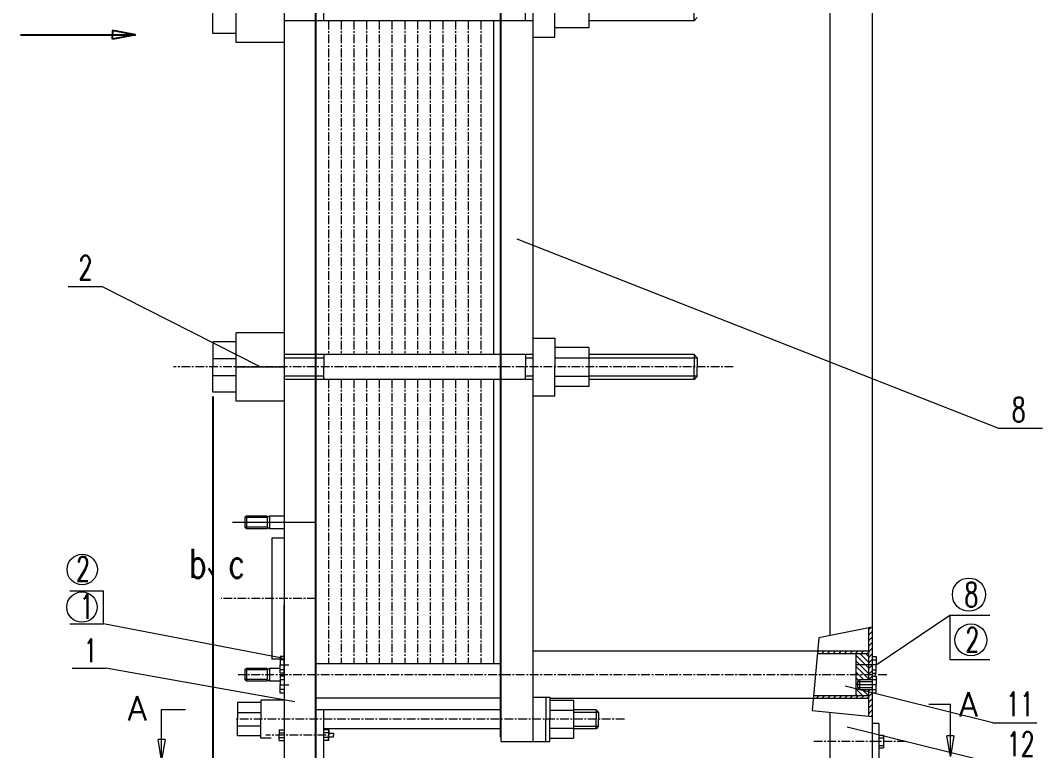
# Model space of a CAD drawing. Header units: millimetres. Extents: x -394 to 6212, y -2458 to 809.
# Drawn here: x 4770.4 to 4917.1, y -2233.3 to -2128.4 of the extents above; entities that cross this region are included whole.
import ezdxf

# ---------------------------------------------------------------- set-up
doc = ezdxf.new("R2010")
doc.units = ezdxf.units.MM
doc.linetypes.add('CENTER', pattern=[2, 1.25, -0.25, 0.25, -0.25])
doc.layers.get('0').update_dxf_attribs({"lineweight": 18})
doc.layers.add('1', color=1, linetype='Continuous', lineweight=18, true_color=0xff0000)
doc.layers.add('2', color=2, linetype='Continuous', lineweight=18, true_color=0xffff00)
doc.layers.add('LAYER1', color=1, linetype='Continuous', lineweight=25)
doc.layers.add('LAYER2', color=2, linetype='Continuous', lineweight=25)
doc.styles.add('HZ', font='txt.shx', dxfattribs={"width": 0.67, "bigfont": 'hztxt.shx'})
doc.styles.get("Standard").update_dxf_attribs({"font": 'txt.shx', "bigfont": 'gbcbig.shx'})
doc.styles.add('STYLE1', font='txt.shx', dxfattribs={"width": 0.67, "bigfont": 'hztxt.shx'})
doc.styles.add('ZH', font='txt.shx', dxfattribs={"width": 0.75, "bigfont": 'hztxt.shx'})
pattern_1 = [(45, (5941.75236, -2741.39533), (-0.40305087, 0.40305087), [])]

# ---------------------------------------------------------------- blocks, each defined once
blk = doc.blocks.new('_CLOSED')
at = {"color": 0, "linetype": 'ByBlock', "lineweight": -2}
for p, q in [((-1, 0.166667), (0, 0)), ((-1, 0.166667), (-1, -0.166667)), ((0, 0), (-1, -0.166667)), ((0, 0), (-1, 0))]:
    blk.add_line(p, q, dxfattribs=at)

msp = doc.modelspace()

# ---------------------------------------------------------------- hatches: boundary and pattern name
at = {"layer": '2'}
h = msp.add_hatch(dxfattribs=at)
h.set_pattern_fill('ANSI31', color=256, scale=4.56, style=0)
h.set_pattern_definition(pattern_1)
h.paths.add_polyline_path([(4892.67314, -2215.53463), (4892.12594, -2215.64393), (4892.12594, -2220.94733), (4892.67314, -2220.94733)])
h.paths.add_polyline_path([(4892.67314, -2220.94733), (4892.12594, -2220.94733), (4892.12594, -2222.39145), (4892.67314, -2222.39145)])
h.paths.add_polyline_path([(4892.67314, -2222.39145), (4892.12594, -2222.39145), (4892.12594, -2223.08159), (4892.67314, -2223.08159)])
h.paths.add_polyline_path([(4892.67314, -2224.50431), (4892.12594, -2224.50431), (4892.12594, -2228.33079), (4892.67314, -2228.38491)])
h = msp.add_hatch(dxfattribs=at)
h.set_pattern_fill('ANSI31', color=256, scale=4.56, style=0)
h.set_pattern_definition(pattern_1)
h.paths.add_polyline_path([(4892.12594, -2219.38185), (4892.12594, -2219.01705), (4884.82792, -2219.01705), (4884.7941, -2219.38185)])
h.paths.add_polyline_path([(4892.12594, -2225.79519), (4892.12594, -2225.43039), (4884.23399, -2225.42363), (4884.20017, -2225.7884)])
h = msp.add_hatch(dxfattribs=at)
h.set_pattern_fill('ANSI31', color=256, scale=4.56, angle=90, style=0)
h.set_pattern_definition([(135, (5941.75236, -2741.39533), (-0.40305087, -0.40305087), [])])
h.paths.add_polyline_path([(4892.12594, -2219.38185), (4890.30194, -2219.38185), (4890.30194, -2220.94733), (4892.12594, -2220.94733)])
h.paths.add_polyline_path([(4892.12594, -2220.94733), (4890.30194, -2220.94733), (4890.30194, -2222.39145), (4892.12594, -2222.39145)])
h.paths.add_polyline_path([(4892.12594, -2222.39145), (4890.30194, -2222.39145), (4890.30194, -2223.83557), (4890.55502, -2223.83557), (4890.55502, -2223.35519), (4890.82862, -2223.08159), (4892.12594, -2223.08159)])
h.paths.add_polyline_path([(4892.12594, -2224.50431), (4890.82862, -2224.50431), (4890.55502, -2224.23071), (4890.55502, -2223.83557), (4890.30194, -2223.83557), (4890.30194, -2225.42883), (4892.12594, -2225.43039)])

# ---------------------------------------------------------------- linework, layer by layer
at = {"color": 3, "linetype": 'CENTER'}
for p, q in [((4814.58593, -2128.40931), (4814.58593, -2176.3816)), ((4816.40993, -2128.40931), (4816.40993, -2176.3816)), ((4818.23393, -2128.40931), (4818.23393, -2176.3816)), ((4820.05793, -2128.40931), (4820.05793, -2176.3816)), ((4821.88193, -2128.40931), (4821.88193, -2176.3816)), ((4823.70593, -2128.40931), (4823.70593, -2176.3816)), ((4825.52993, -2128.40931), (4825.52993, -2176.3816)), ((4827.35393, -2128.40931), (4827.35393, -2176.3816)), ((4829.17793, -2128.40931), (4829.17793, -2176.3816)), ((4831.00193, -2128.40931), (4831.00193, -2176.3816)), ((4832.82593, -2128.40931), (4832.82593, -2176.3816)), ((4834.64993, -2128.40931), (4834.64993, -2176.3816)), ((4836.47393, -2128.40931), (4836.47393, -2176.3816)), ((4872.72039, -2178.15945), (4792.33079, -2178.15945)), ((4814.58593, -2179.93731), (4814.58593, -2220.79545)), ((4816.40993, -2179.93731), (4816.40993, -2220.79545)), ((4818.23393, -2179.93731), (4818.23393, -2220.79545)), ((4820.05793, -2179.93731), (4820.05793, -2220.79545)), ((4821.88193, -2179.93731), (4821.88193, -2220.79545)), ((4823.70593, -2179.93731), (4823.70593, -2220.79545)), ((4825.52993, -2179.93731), (4825.52993, -2220.79545)), ((4827.35393, -2179.93731), (4827.35393, -2220.79545)), ((4829.17793, -2179.93731), (4829.17793, -2220.79545)), ((4831.00193, -2179.93731), (4831.00193, -2220.79545)), ((4832.82593, -2179.93731), (4832.82593, -2220.79545)), ((4834.64993, -2179.93731), (4834.64993, -2220.79545)), ((4836.47393, -2179.93731), (4836.47393, -2220.79545)), ((4812.76193, -2211.43605), (4799.1636, -2211.43605)), ((4894.75217, -2222.39145), (4801.62666, -2222.39145)), ((4857.09502, -2228.77545), (4801.26182, -2228.77545)), ((4814.24518, -2231.04405), (4805.59933, -2231.04405)), ((4897.50788, -2231.96745), (4884.20184, -2231.96745))]:
    msp.add_line(p, q, dxfattribs=at)
at = {"layer": '1'}
for p, q in [((4843.91524, -2070.98805), (4843.91524, -2231.95605)), ((4886.56274, -2072.22319), (4886.56274, -2216.7552)), ((4892.67314, -2071.31119), (4892.67314, -2224.50431)), ((4808.20193, -2083.30005), (4808.20193, -2236.51605)), ((4801.35146, -2131.52845), (4801.35146, -2121.73445)), ((4851.94859, -2123.82355), (4851.94859, -2129.43936)), ((4813.9383, -2128.40931), (4813.9383, -2126.63145)), ((4842.85502, -2128.40931), (4842.85502, -2126.63145)), ((4847.09436, -2129.43936), (4847.09436, -2126.63145)), ((4847.09436, -2130.77225), (4847.09436, -2126.63145)), ((4867.11471, -2128.40931), (4867.11471, -2126.63145)), ((4867.5199, -2127.92977), (4867.11471, -2128.40931)), ((4843.91524, -2128.40931), (4808.20193, -2128.40931)), ((4812.76193, -2128.40931), (4812.76193, -2176.3816)), ((4839.35524, -2128.40931), (4839.35524, -2176.3816)), ((4851.94859, -2129.43936), (4847.09436, -2129.43936)), ((4867.11471, -2128.40931), (4851.94859, -2128.40931)), ((4843.91524, -2130.77225), (4847.09436, -2130.77225)), ((4808.20193, -2131.52845), (4801.35146, -2131.52845)), ((4801.35146, -2183.05645), (4801.35146, -2173.26245)), ((4808.20193, -2173.26245), (4801.35146, -2173.26245)), ((4843.91524, -2174.01866), (4847.09436, -2174.01866)), ((4847.09436, -2174.01866), (4847.09436, -2178.15945)), ((4843.91524, -2176.3816), (4808.20193, -2176.3816)), ((4813.9383, -2176.3816), (4813.9383, -2178.15945)), ((4842.85502, -2176.3816), (4842.85502, -2178.15945)), ((4847.09436, -2175.35155), (4847.09436, -2178.15945)), ((4851.94859, -2175.35155), (4847.09436, -2175.35155)), ((4851.94859, -2175.35155), (4851.94859, -2180.96736)), ((4867.11471, -2176.3816), (4851.94859, -2176.3816)), ((4867.5199, -2176.86114), (4867.11471, -2176.3816)), ((4867.11471, -2176.3816), (4867.11471, -2178.15945)), ((4847.09436, -2176.84031), (4851.94859, -2176.84031)), ((4867.5199, -2176.86114), (4867.5199, -2178.15945)), ((4801.35146, -2178.15945), (4808.20193, -2178.15945)), ((4813.9383, -2179.93731), (4813.9383, -2178.15945)), ((4842.85502, -2179.93731), (4842.85502, -2178.15945)), ((4847.09436, -2182.30025), (4847.09436, -2178.15945)), ((4847.09436, -2180.96736), (4847.09436, -2178.15945)), ((4847.09436, -2179.4786), (4851.94859, -2179.4786)), ((4867.11471, -2179.93731), (4867.11471, -2178.15945)), ((4867.5199, -2179.45777), (4867.11471, -2179.93731)), ((4867.5199, -2179.45777), (4867.5199, -2178.15945)), ((4843.91524, -2179.93731), (4808.20193, -2179.93731)), ((4812.76193, -2179.93731), (4812.76193, -2236.51605)), ((4839.35524, -2179.93731), (4839.35524, -2230.1444)), ((4851.94859, -2180.96736), (4847.09436, -2180.96736)), ((4867.11471, -2179.93731), (4851.94859, -2179.93731)), ((4843.91524, -2182.30025), (4847.09436, -2182.30025)), ((4808.20193, -2183.05645), (4801.35146, -2183.05645)), ((4802.80088, -2199.58005), (4802.57288, -2199.80805)), ((4802.57288, -2199.80805), (4802.57288, -2201.17605)), ((4802.80088, -2199.58005), (4802.80088, -2201.40405)), ((4805.7685, -2199.58005), (4802.80088, -2199.58005)), ((4805.76488, -2199.58005), (4805.76488, -2201.40405)), ((4805.7685, -2199.58005), (4805.76488, -2199.58005)), ((4808.20193, -2199.58005), (4806.10633, -2199.58005)), ((4806.10688, -2199.58005), (4806.10688, -2201.40405)), ((4802.57288, -2201.17605), (4802.80088, -2201.40405)), ((4805.7685, -2201.40405), (4802.80088, -2201.40405)), ((4805.7685, -2201.40405), (4805.76488, -2201.40405)), ((4805.7685, -2201.40405), (4805.76488, -2201.40405)), ((4808.20193, -2201.40405), (4806.10633, -2201.40405)), ((4808.20193, -2202.74139), (4806.44193, -2202.74139)), ((4806.44193, -2202.74139), (4806.44193, -2220.13072)), ((4892.12594, -2215.64393), (4892.12594, -2223.08159)), ((4886.56274, -2216.60985), (4886.56274, -2216.7552)), ((4892.12594, -2219.01705), (4843.91524, -2219.01705)), ((4808.20193, -2220.13072), (4806.44193, -2220.13072)), ((4807.64364, -2219.75556), (4807.64364, -2220.95723)), ((4808.20193, -2219.75556), (4808.20193, -2224.5142)), ((4892.12594, -2219.38185), (4884.7941, -2219.38185)), ((4890.30194, -2219.38185), (4890.30194, -2225.42883)), ((4893.23143, -2219.74567), (4893.23143, -2220.94733)), ((4802.80088, -2221.46805), (4802.57288, -2221.69605)), ((4802.57288, -2221.69605), (4802.57288, -2223.06405)), ((4805.7685, -2221.46805), (4802.80088, -2221.46805)), ((4802.80088, -2221.46805), (4802.80088, -2223.29205)), ((4805.7685, -2221.46805), (4805.76488, -2221.46805)), ((4805.76488, -2221.46805), (4805.76488, -2223.29205)), ((4807.64364, -2221.46805), (4806.10633, -2221.46805)), ((4806.10688, -2221.46805), (4806.10688, -2223.29205)), ((4807.64364, -2222.15889), (4807.64364, -2220.95723)), ((4839.35524, -2220.79545), (4812.76193, -2220.79545)), ((4893.23143, -2222.149), (4893.23143, -2220.94733)), ((4802.57288, -2223.06405), (4802.80088, -2223.29205)), ((4805.7685, -2223.29205), (4802.80088, -2223.29205)), ((4805.7685, -2223.29205), (4805.76488, -2223.29205)), ((4805.7685, -2223.29205), (4805.76488, -2223.29205)), ((4807.64364, -2223.29205), (4806.10633, -2223.29205)), ((4807.64364, -2222.60117), (4807.64364, -2223.80284)), ((4890.55502, -2223.35519), (4890.82862, -2223.08159)), ((4893.23143, -2222.59128), (4893.23143, -2223.79295)), ((4807.64364, -2225.00451), (4807.64364, -2223.80284)), ((4808.20193, -2224.5142), (4808.20193, -2225.00451)), ((4890.55502, -2224.23071), (4890.82862, -2224.50431)), ((4892.12594, -2224.50431), (4892.12594, -2228.33079)), ((4892.67314, -2224.50431), (4892.67314, -2236.71933)), ((4893.23143, -2224.99461), (4893.23143, -2223.79295)), ((4801.5382, -2226.37122), (4801.5382, -2228.77545)), ((4804.8926, -2226.37122), (4801.5382, -2226.37122)), ((4808.20193, -2226.03756), (4804.8926, -2226.03756)), ((4804.8926, -2226.03756), (4804.8926, -2228.77545)), ((4808.20193, -2226.03756), (4808.20193, -2231.51335)), ((4839.35524, -2225.74306), (4812.76193, -2225.74306)), ((4843.91524, -2225.58704), (4846.36317, -2225.58704)), ((4843.91524, -2225.58704), (4843.91524, -2231.96387)), ((4845.80137, -2225.58704), (4845.80137, -2228.77545)), ((4846.36317, -2225.58704), (4846.36317, -2228.77545)), ((4892.12594, -2225.79519), (4846.36317, -2225.77186)), ((4846.36317, -2226.03756), (4848.19793, -2226.03756)), ((4848.19793, -2226.03756), (4849.7524, -2226.03756)), ((4849.7524, -2226.03756), (4849.7524, -2231.51335)), ((4892.12594, -2225.43039), (4884.23399, -2225.42363)), ((4801.5382, -2227.8207), (4804.8926, -2227.8207)), ((4812.76193, -2227.39605), (4813.85633, -2227.39605)), ((4823.68708, -2227.40651), (4812.76193, -2227.40651)), ((4813.85633, -2227.39605), (4813.85633, -2231.04405)), ((4839.35524, -2227.40651), (4822.15859, -2227.40651)), ((4846.36317, -2227.49418), (4849.7524, -2227.49418)), ((4853.03279, -2227.40651), (4849.7524, -2227.40651)), ((4853.34479, -2227.77575), (4853.03279, -2227.40651)), ((4853.03279, -2227.40651), (4853.03279, -2228.77545)), ((4853.34479, -2227.77575), (4853.34479, -2228.77545)), ((4886.56274, -2227.78066), (4886.56274, -2236.52745)), ((4801.5382, -2231.17969), (4801.5382, -2228.77545)), ((4804.8926, -2231.51335), (4804.8926, -2228.77545)), ((4804.8926, -2231.51335), (4804.8926, -2228.77545)), ((4845.80137, -2231.96387), (4845.80137, -2228.77545)), ((4846.36317, -2231.96387), (4846.36317, -2228.77545)), ((4853.03279, -2230.1444), (4853.03279, -2228.77545)), ((4853.34479, -2229.77516), (4853.34479, -2228.77545)), ((4893.60543, -2229.36505), (4892.67314, -2229.36505)), ((4893.60543, -2229.36505), (4893.60543, -2235.62493)), ((4801.5382, -2229.7302), (4804.8926, -2229.7302)), ((4807.50658, -2230.27286), (4807.50658, -2231.04405)), ((4807.50658, -2230.27286), (4808.20193, -2230.27286)), ((4807.50658, -2230.70615), (4808.20193, -2230.70615)), ((4808.20193, -2230.1444), (4808.20193, -2236.51605)), ((4839.35524, -2230.1444), (4813.85633, -2230.1444)), ((4814.61707, -2230.27286), (4813.85633, -2230.27286)), ((4814.61707, -2230.70615), (4813.85633, -2230.70615)), ((4814.57663, -2230.27286), (4813.88128, -2230.27286)), ((4814.57663, -2230.70615), (4813.88128, -2230.70615)), ((4814.57663, -2230.27286), (4814.57663, -2231.04405)), ((4814.61707, -2230.27286), (4814.61707, -2231.04405)), ((4814.61707, -2230.76414), (4815.28914, -2230.76414)), ((4815.28914, -2230.76414), (4815.28914, -2231.04405)), ((4839.35524, -2230.1444), (4839.35524, -2231.95605)), ((4846.36317, -2230.05673), (4849.7524, -2230.05673)), ((4853.03279, -2230.1444), (4849.7524, -2230.1444)), ((4853.34479, -2229.77516), (4853.03279, -2230.1444)), ((4804.8926, -2231.17969), (4801.5382, -2231.17969)), ((4806.3468, -2231.51335), (4804.8926, -2231.51335)), ((4807.50658, -2231.81525), (4807.50658, -2231.04405)), ((4807.50658, -2231.38196), (4808.20193, -2231.38196)), ((4807.50658, -2231.81525), (4808.20193, -2231.81525)), ((4813.85633, -2231.04405), (4813.85633, -2235.42165)), ((4814.61707, -2231.38196), (4813.85633, -2231.38196)), ((4814.61707, -2231.81525), (4813.85633, -2231.81525)), ((4814.57663, -2231.38196), (4813.88128, -2231.38196)), ((4814.57663, -2231.81525), (4813.88128, -2231.81525)), ((4814.57663, -2231.81525), (4814.57663, -2231.04405)), ((4814.61707, -2231.81525), (4814.61707, -2231.04405)), ((4814.61707, -2231.32397), (4815.28914, -2231.32397)), ((4815.28914, -2231.32397), (4815.28914, -2231.04405)), ((4839.35524, -2231.95605), (4843.91524, -2231.95605)), ((4839.35524, -2231.95605), (4843.91524, -2231.95605)), ((4843.91524, -2231.96387), (4846.36317, -2231.96387)), ((4846.36317, -2231.51335), (4848.19793, -2231.51335)), ((4848.19793, -2231.51335), (4849.7524, -2231.51335))]:
    msp.add_line(p, q, dxfattribs=at)
at = {"layer": '1', "linetype": 'Continuous'}
for p, q in [((4797.99722, -2130.24751), (4797.99722, -2126.63145)), ((4838.29793, -2128.40931), (4838.29793, -2176.3816)), ((4801.35146, -2130.24751), (4797.99722, -2130.24751)), ((4797.99722, -2174.5434), (4797.99722, -2178.15945)), ((4801.35146, -2174.5434), (4797.99722, -2174.5434)), ((4797.99722, -2176.9222), (4801.35146, -2176.9222)), ((4797.99722, -2181.77551), (4797.99722, -2178.15945)), ((4797.99722, -2179.39671), (4801.35146, -2179.39671)), ((4838.29793, -2179.93731), (4838.29793, -2220.79545)), ((4801.35146, -2181.77551), (4797.99722, -2181.77551))]:
    msp.add_line(p, q, dxfattribs=at)
at = {"layer": '1', "color": 1}
for p, q in [((4808.20193, -2219.75556), (4807.64364, -2219.75556)), ((4808.20193, -2220.24587), (4807.64364, -2220.24587)), ((4892.68423, -2219.74567), (4893.23143, -2219.74567)), ((4892.69822, -2220.23597), (4893.23143, -2220.23597)), ((4808.20193, -2221.66859), (4807.64364, -2221.66859)), ((4808.20193, -2222.15889), (4807.64364, -2222.15889)), ((4892.68423, -2222.149), (4893.23143, -2222.149)), ((4892.69822, -2221.65869), (4893.23143, -2221.65869)), ((4808.20193, -2222.60117), (4807.64364, -2222.60117)), ((4808.20193, -2223.09148), (4807.64364, -2223.09148)), ((4890.55502, -2223.35519), (4890.55502, -2224.23071)), ((4890.82862, -2223.08159), (4890.82862, -2224.50431)), ((4890.82862, -2223.08159), (4893.23143, -2223.08159)), ((4892.68423, -2222.59128), (4893.23143, -2222.59128)), ((4808.20193, -2224.5142), (4807.64364, -2224.5142)), ((4808.20193, -2225.00451), (4807.64364, -2225.00451)), ((4890.82862, -2224.50431), (4893.23143, -2224.50431)), ((4892.68423, -2224.99461), (4893.23143, -2224.99461)), ((4893.60543, -2230.79133), (4893.60543, -2233.07133)), ((4893.60543, -2231.06493), (4894.28943, -2231.06493)), ((4893.60543, -2231.43321), (4894.28749, -2231.43321)), ((4894.28943, -2231.06493), (4894.28943, -2232.88893)), ((4893.60543, -2232.52761), (4894.28749, -2232.52761)), ((4893.60543, -2232.88893), (4894.28943, -2232.88893))]:
    msp.add_line(p, q, dxfattribs=at)
at = {"layer": '1'}
for centre, start, end in [((4805.93741, -2199.45433), 216.6590614, 323.3409386), ((4805.93741, -2201.52977), 36.6590614, 143.3409386), ((4805.93741, -2221.34233), 216.6590614, 323.3409386), ((4805.93741, -2223.41777), 36.6590614, 143.3409386)]:
    msp.add_arc(centre, 0.21057, start, end, dxfattribs=at)
at = {"layer": '2'}
for p, q in [((4841.62881, -2159.7577), (4910.7996, -2186.97616)), ((4777.21451, -2166.59774), (4782.04986, -2166.59774)), ((4804.77669, -2178.15945), (4782.04986, -2166.59774)), ((4808.20193, -2176.86114), (4813.9383, -2176.86114)), ((4842.85502, -2176.86114), (4843.91524, -2176.86114)), ((4851.94859, -2176.86114), (4867.5199, -2176.86114)), ((4808.20193, -2179.45777), (4813.9383, -2179.45777)), ((4842.85502, -2179.45777), (4843.91524, -2179.45777)), ((4851.94859, -2179.45777), (4867.5199, -2179.45777)), ((4910.7996, -2186.97616), (4917.12635, -2186.97616)), ((4805.76488, -2199.80805), (4802.57288, -2199.80805)), ((4812.76193, -2200.49205), (4800.81157, -2200.49205)), ((4805.76488, -2201.17605), (4802.57288, -2201.17605)), ((4777.4411, -2210.31477), (4782.27644, -2210.31477)), ((4782.27644, -2215.06477), (4782.27644, -2210.31477)), ((4808.20193, -2222.09952), (4808.20193, -2212.36562)), ((4893.23143, -2220.94733), (4903.79929, -2213.82864)), ((4903.79929, -2213.82864), (4909.54549, -2213.82864)), ((4903.79929, -2213.82864), (4903.79929, -2220.18199)), ((4777.4411, -2215.06477), (4782.27644, -2215.06477)), ((4807.92279, -2219.98634), (4782.27644, -2215.06477)), ((4892.67314, -2215.53463), (4885.00883, -2217.06559)), ((4885.00883, -2217.06559), (4884.03861, -2227.53106)), ((4903.79929, -2220.18199), (4909.54549, -2220.18199)), ((4777.7663, -2221.41431), (4782.60165, -2221.41431)), ((4809.74636, -2226.28113), (4782.60165, -2221.41431)), ((4805.76488, -2221.69605), (4802.57288, -2221.69605)), ((4807.64364, -2220.95723), (4808.89913, -2220.95723)), ((4893.23143, -2220.94733), (4890.30194, -2220.94733)), ((4805.76488, -2223.06405), (4802.57288, -2223.06405)), ((4890.82862, -2223.08159), (4890.82862, -2223.08159)), ((4807.64364, -2223.84547), (4808.89913, -2223.84547)), ((4909.96351, -2229.29681), (4888.7754, -2224.04335)), ((4893.23143, -2223.83557), (4890.30194, -2223.83557)), ((4790.61609, -2231.67573), (4790.61609, -2227.37363)), ((4790.61609, -2227.37363), (4794.04895, -2227.37363)), ((4849.7524, -2227.77575), (4853.34479, -2227.77575)), ((4884.03861, -2227.53106), (4892.67314, -2228.38491)), ((4909.96351, -2229.29681), (4916.29025, -2229.29681)), ((4849.7524, -2229.77516), (4853.34479, -2229.77516)), ((4910.2459, -2235.15258), (4889.05779, -2229.89911))]:
    msp.add_line(p, q, dxfattribs=at)
at = {"layer": '2', "color": 2, "linetype": 'Continuous'}
for p, q in [((4890.55502, -2223.35519), (4892.69822, -2223.35519)), ((4890.55502, -2224.23071), (4892.69822, -2224.23071))]:
    msp.add_line(p, q, dxfattribs=at)
at = {"layer": '2'}
msp.add_lwpolyline([(4903.88758, -2231.1418), (4903.88758, -2226.64018), (4900.78578, -2226.64018)], dxfattribs=at)
for centre, radius in [((4779.22725, -2207.2622), 2.18184), ((4906.55749, -2210.87226), 2.38724), ((4779.18181, -2212.66539), 2.18184), ((4906.83304, -2217.37272), 2.28644)]:
    msp.add_circle(centre, radius, dxfattribs=at)
at = {"layer": 'LAYER1', "ltscale": 0.25}
for p, q in [((4770.35178, -2130.41963), (4786.86328, -2130.41963)), ((4786.86328, -2130.41963), (4783.58828, -2129.80063)), ((4783.58828, -2129.80063), (4783.58828, -2130.41963)), ((4783.58828, -2131.03863), (4783.58828, -2130.41963)), ((4786.86328, -2130.41963), (4783.58828, -2131.03863))]:
    msp.add_line(p, q, dxfattribs=at)
at = {"layer": 'LAYER2'}
for p, q in [((4812.76193, -2235.89105), (4812.76193, -2059.77743)), ((4839.35524, -2231.33105), (4839.35524, -2059.77743)), ((4797.99722, -2182.40051), (4797.99722, -2281.67081))]:
    msp.add_line(p, q, dxfattribs=at)

# ---------------------------------------------------------------- block references
at = {"layer": '2', "xscale": 3, "yscale": 3, "zscale": 3, "rotation": 270}
for p in [(4790.61609, -2234.67573), (4903.88758, -2234.1418)]:
    msp.add_blockref('_CLOSED', p, dxfattribs=at)

# ---------------------------------------------------------------- texts
at = {"layer": '2', "width": 0.67}
for s, height, style, p in [('2', 3.5, 'STYLE1', (4778.68561, -2165.6579)), ('8', 3.5, 'STYLE1', (4912.70159, -2186.0339)), ('2', 3.5, 'HZ', (4778.32001, -2208.93845)), ('8', 3.5, 'STYLE1', (4905.90556, -2212.61175)), ('1', 3.5, 'HZ', (4778.86984, -2214.35032)), ('2', 3.5, 'STYLE1', (4906.0246, -2219.10699)), ('1', 3.325, 'STYLE1', (4779.47909, -2220.58627)), ('11', 3.5, 'STYLE1', (4911.86549, -2228.35456)), ('12', 3.5, 'STYLE1', (4911.97197, -2234.09904))]:
    msp.add_text(s, height=height, dxfattribs=dict(at, style=style)).set_placement(p)
at = {"layer": '2', "linetype": 'Continuous', "style": 'ZH', "width": 0.75}
msp.add_text('b、c', height=4.1472, dxfattribs=at).set_placement((4794.56325, -2208.45729))
at = {"layer": '2', "char_height": 3.5, "width": 8.8971, "attachment_point": 1}
for insert in [(4905.14636, -2224.90412), (4785.78515, -2225.43805)]:
    msp.add_mtext('\\Ftxt.shx;A', dxfattribs=dict(at, insert=insert))

doc.saveas('drawing.dxf')
